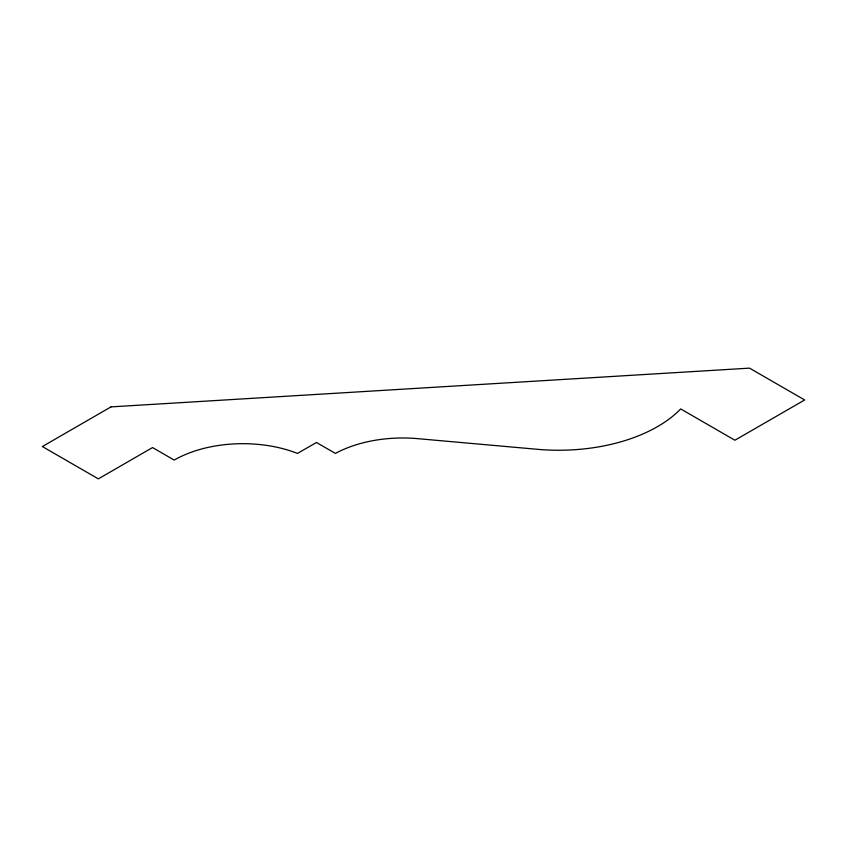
<?xml version="1.0" encoding="UTF-8"?>
<svg xmlns="http://www.w3.org/2000/svg" width="847" height="847" viewBox="0 0 847 847"><rect width="100%" height="100%" fill="white"/><g stroke="black" fill="none" stroke-linecap="round" stroke-linejoin="round"><path stroke-width="1.27" d="M111.021 406.888L42.35 446.538L98.337 478.862L152.534 447.565L174.217 460.08A97.045 56.029 0 0 1 297.477 453.42L316.45 442.473L335.423 453.42A98.104 56.643 0 0 1 417.677 438.651L537.347 449.302A139.84 80.74 0 0 0 680.702 408.932L734.9 440.228L804.65 399.964L749.531 368.138L111.021 406.888"/></g></svg>
